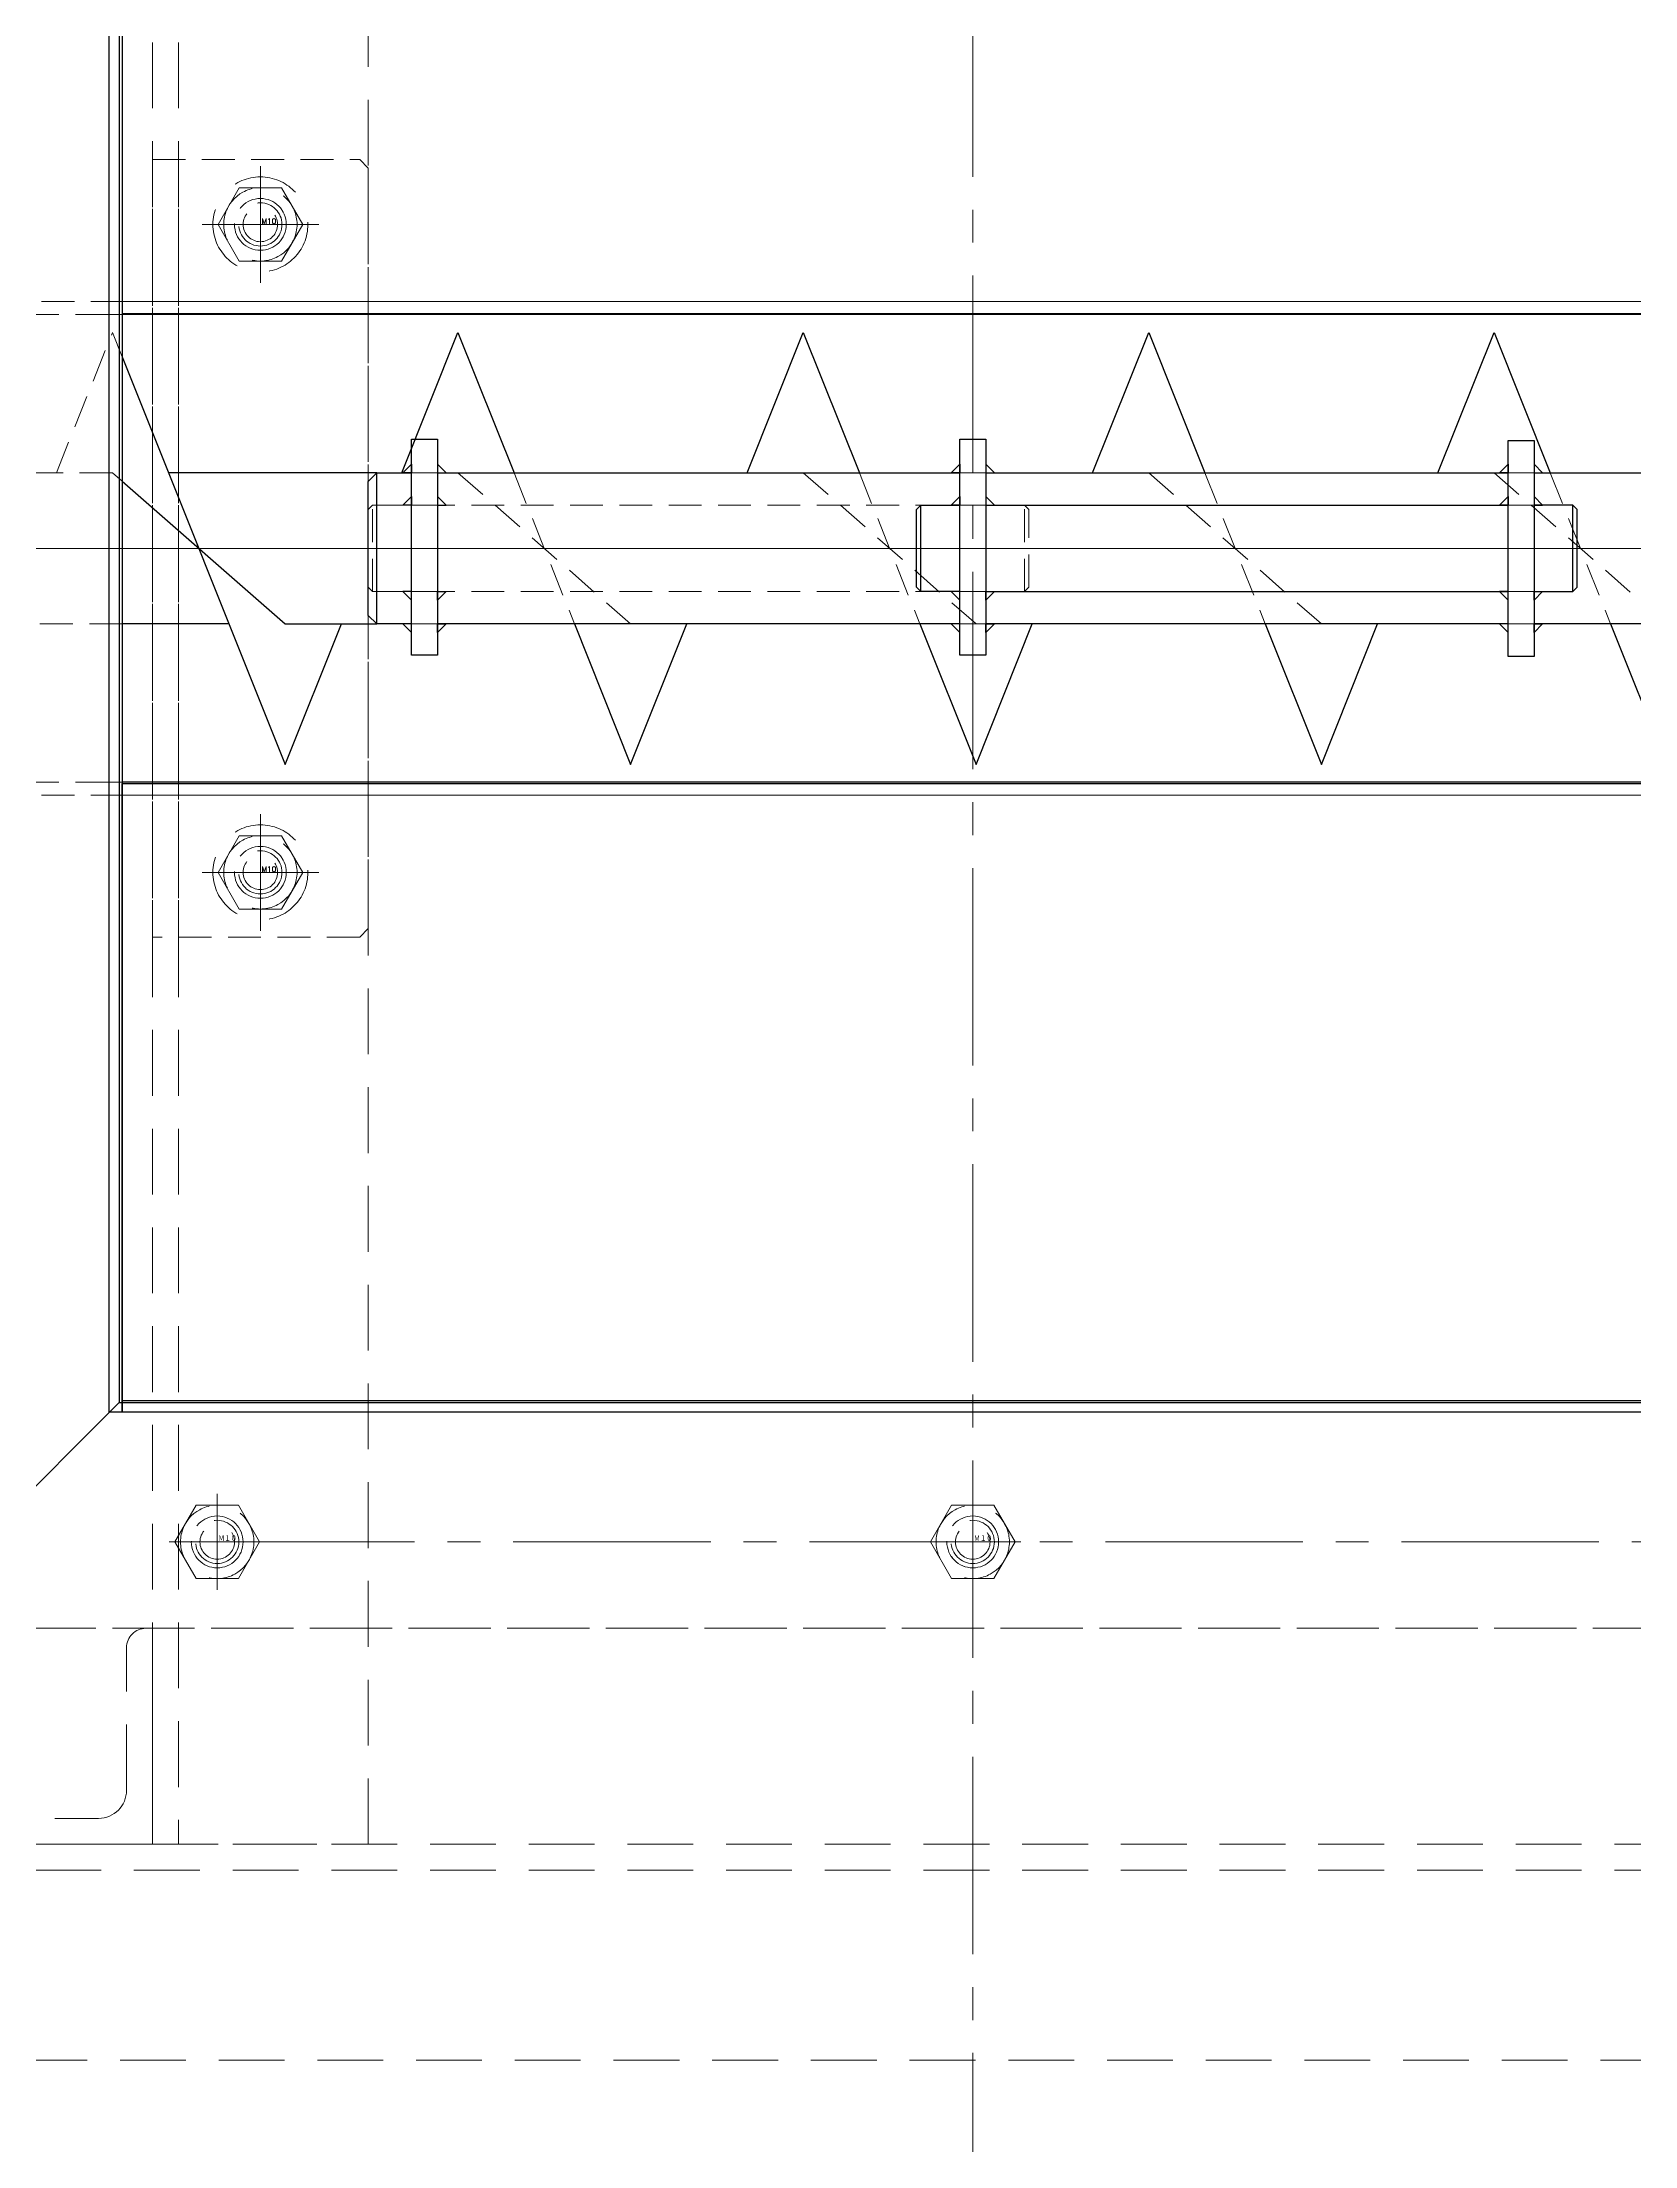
# Model space of a CAD drawing. Header units: millimetres. Extents: x 0 to 38884, y -3675 to 8056.
# Drawn here: x 25356.1 to 25725.1, y 4151.4 to 4638.4 of the extents above; entities that cross this region are included whole.
import ezdxf

# ---------------------------------------------------------------- set-up
doc = ezdxf.new("R2010")
doc.units = ezdxf.units.MM
doc.header["$LTSCALE"] = 2.4
doc.header["$PDMODE"] = 99
doc.header["$PDSIZE"] = 1
for name, pattern in [('CENTER2', [28.575, 19.05, -3.175, 3.175, -3.175]), ('HIDDEN', [9.525, 6.35, -3.175]), ('HIDDEN2', [4.7625, 3.175, -1.5875])]:
    doc.linetypes.add(name, pattern=pattern)
for name, color, linetype, lineweight in [('03_かくれ線', 6, 'HIDDEN2', 13), ('04_HIDDEN', 2, 'HIDDEN', 13), ('04_中心線', 1, 'CENTER2', 9), ('05_CENTER', 4, 'CENTER2', 13), ('08_DIM', 3, 'Continuous', 13)]:
    doc.layers.add(name, color=color, linetype=linetype, lineweight=lineweight)
doc.layers.add('10_DRAFT', color=8, linetype='Continuous', lineweight=0, plot=False)
doc.styles.add('KANJI0', font='txt.shx', dxfattribs={"width": 0.9, "height": 30, "bigfont": 'bigfont'})
doc.styles.add('KSS_TXT', font='txt.shx', dxfattribs={"bigfont": 'extfont2.shx'})
doc.styles.get("Standard").update_dxf_attribs({"font": 'txt.shx', "bigfont": 'extfont2.shx'})
doc.dimstyles.new('KSS_DIM', dxfattribs={"dimscale": 2, "dimtxt": 3, "dimasz": 2.5, "dimexe": 1.25, "dimexo": 0.625, "dimtad": 1, "dimdsep": 46, "dimtxsty": 'KSS_TXT', "dimblk": 'OPEN30', "dimcen": 0, "dimazin": 2, "dimtfac": 0.75, "dimtmove": 0, "dimatfit": 3, "dimldrblk": 'OPEN30', "dimfxl": 1.25, "dimtolj": 1, "dimarcsym": 0})

# ---------------------------------------------------------------- blocks, each defined once
blk = doc.blocks.new('_Open30')
at = {"color": 0, "linetype": 'ByBlock', "lineweight": -2}
for p, q in [((-1, 0.268), (0, 0)), ((0, 0), (-1, -0.268)), ((0, 0), (-1, 0))]:
    blk.add_line(p, q, dxfattribs=at)
blk = doc.blocks.new('*D1185')
at = {"layer": '08_DIM', "color": 0, "lineweight": -2, "transparency": 16777216}
for p, q in [((28211.21, 4437.44), (28211.21, 3666.91)), ((24931.71, 3879.94), (24931.71, 3666.91)), ((24956.71, 3679.41), (28186.21, 3679.41))]:
    blk.add_line(p, q, dxfattribs=at)
at = {"layer": 'Defpoints', "color": 0, "transparency": 16777216}
for p in [(28211.21, 4443.69), (24931.71, 3886.19), (28211.21, 3679.41)]:
    blk.add_point(p, dxfattribs=at)
at = {"layer": '08_DIM', "color": 0, "lineweight": -2, "transparency": 16777216, "xscale": 25, "yscale": 25, "zscale": 25, "rotation": 180}
blk.add_blockref('_Open30', (24931.71, 3679.41), dxfattribs=at)
at = {"layer": '08_DIM', "color": 0, "lineweight": -2, "transparency": 16777216, "xscale": 25, "yscale": 25, "zscale": 25}
blk.add_blockref('_Open30', (28211.21, 3679.41), dxfattribs=at)
at = {"layer": '08_DIM', "color": 0, "transparency": 16777216, "insert": (26571.46, 3700.66), "char_height": 30, "attachment_point": 5, "style": 'KSS_TXT'}
blk.add_mtext('\\A1;3279.5', dxfattribs=at)
blk = doc.blocks.new('*D1198')
at = {"layer": '08_DIM', "color": 0, "lineweight": -2, "transparency": 16777216}
for p, q in [((26471.71, 4409.94), (26471.71, 3755.72)), ((24931.71, 3879.94), (24931.71, 3755.72)), ((24956.71, 3768.22), (26446.71, 3768.22))]:
    blk.add_line(p, q, dxfattribs=at)
at = {"layer": 'Defpoints', "color": 0, "transparency": 16777216}
for p in [(26471.71, 4416.19), (24931.71, 3886.19), (26471.71, 3768.22)]:
    blk.add_point(p, dxfattribs=at)
at = {"layer": '08_DIM', "color": 0, "lineweight": -2, "transparency": 16777216, "xscale": 25, "yscale": 25, "zscale": 25, "rotation": 180}
blk.add_blockref('_Open30', (24931.71, 3768.22), dxfattribs=at)
at = {"layer": '08_DIM', "color": 0, "lineweight": -2, "transparency": 16777216, "xscale": 25, "yscale": 25, "zscale": 25}
blk.add_blockref('_Open30', (26471.71, 3768.22), dxfattribs=at)
at = {"layer": '08_DIM', "color": 0, "transparency": 16777216, "insert": (25701.71, 3789.47), "char_height": 30, "attachment_point": 5, "style": 'KSS_TXT'}
blk.add_mtext('\\A1;1540', dxfattribs=at)
blk = doc.blocks.new('A$C1140449C_1')
at = {"color": 0}
blk.add_line((-598, -598), (-197.7, -197.7), dxfattribs=at)
blk.add_lwpolyline([(-197.7, -197.7), (197.7, -197.7), (197.7, 197.7), (-197.7, 197.7)], close=True, dxfattribs=at)
at = {"layer": '04_HIDDEN'}
for points in [[(-245, -250), (245, -250), (250, -245), (250, 245), (245, 250), (-245, 250), (-250, 245), (-250, -245)], [(-200, -200), (200, -200), (200, 200), (-200, 200)]]:
    blk.add_lwpolyline(points, close=True, dxfattribs=at)
for centre in [(-175, -230), (0, -230)]:
    blk.add_circle(centre, 6, dxfattribs=at)
at = {"layer": '05_CENTER'}
for p, q in [((0, -668.35), (0, 668.35)), ((668.35, 0), (-668.35, 0)), ((-175, -220), (-175, -240)), ((0, -220), (0, -240)), ((-185, -230), (-165, -230)), ((-10, -230), (10, -230))]:
    blk.add_line(p, q, dxfattribs=at)
blk = doc.blocks.new('M10Nua_1_1_1')
at = {"color": 0, "linetype": 'CENTER2'}
for p, q in [((0, -11.1), (0, 11.1)), ((11.1, 0), (-11.1, 0))]:
    blk.add_line(p, q, dxfattribs=at)
at = {"color": 0}
for p, q in [((-4.9, 8.49), (-9.8, 0)), ((-4.9, 8.49), (4.9, 8.49)), ((9.8, 0), (4.9, 8.49)), ((-9.8, 0), (-4.9, -8.49)), ((4.9, -8.49), (9.8, 0)), ((-4.9, -8.49), (4.9, -8.49))]:
    blk.add_line(p, q, dxfattribs=at)
for radius in [8.49, 5, 4]:
    blk.add_circle((0, 0), radius, dxfattribs=at)
at = {"layer": '10_DRAFT', "style": 'KANJI0', "width": 0.82}
blk.add_text('Ｍ１０', height=1.25, dxfattribs=at).set_placement((0.26, 0.12))
blk = doc.blocks.new('A$C01295FB4_1')
blk.add_blockref('A$C1140449C_1', (0, 0))
at = {"layer": '04_HIDDEN'}
for p in [(-175, -230), (0, -230)]:
    blk.add_blockref('M10Nua_1_1_1', p, dxfattribs=at)
blk = doc.blocks.new('10b_1')
at = {"color": 0, "linetype": 'CENTER2'}
for p, q in [((0, -13.51), (0, 13.51)), ((13.51, 0), (-13.51, 0))]:
    blk.add_line(p, q, dxfattribs=at)
at = {"color": 0}
for p, q in [((-4.9, 8.49), (-9.8, 0)), ((-4.9, 8.49), (4.9, 8.49)), ((9.8, 0), (4.9, 8.49)), ((-9.8, 0), (-4.9, -8.49)), ((4.9, -8.49), (9.8, 0)), ((-4.9, -8.49), (4.9, -8.49))]:
    blk.add_line(p, q, dxfattribs=at)
for radius in [11, 8.49, 5, 4]:
    blk.add_circle((0, 0), radius, dxfattribs=at)
at = {"layer": '10_DRAFT', "style": 'KSS_TXT'}
blk.add_text('M10', height=1.25, dxfattribs=at).set_placement((0.26, 0.12))
blk = doc.blocks.new('KK015066_54_5_1')
for p, q in [((1.5, 50), (0, 50)), ((0, 0), (0, 50)), ((6, 12.5), (6, 45.5)), ((45.5, 6), (12.5, 6)), ((0, 0), (50, 0)), ((50, 1.5), (50, 0))]:
    blk.add_line(p, q)
for centre, radius, start, end in [((1.5, 45.5), 4.5, 0, 90), ((12.5, 12.5), 6.5, 180, 270), ((45.5, 1.5), 4.5, 0, 90)]:
    blk.add_arc(centre, radius, start, end)
at = {"flags": 3}
blk.add_attdef('PARAM', (0, 0), '', height=1, dxfattribs=at)
blk = doc.blocks.new('A$C704D04FF_1')
at = {"color": 0}
for points in [[(-575, 375), (-625, 375), (-625, -225), (-575, -225)], [(-675, -225), (325, -225), (325, -270), (320, -275), (-670, -275), (-675, -270)]]:
    blk.add_lwpolyline(points, close=True, dxfattribs=at)
for centre in [(-600, 150), (-600, 0)]:
    blk.add_circle(centre, 6, dxfattribs=at)
at = {"layer": '04_HIDDEN'}
for p, q in [((-619, 375), (-619, -225)), ((-675, -231), (325, -231))]:
    blk.add_line(p, q, dxfattribs=at)
at = {"layer": '05_CENTER'}
for p, q in [((-600, 138.95), (-600, 161.05)), ((-588.95, 150), (-611.05, 150)), ((-600, -11.05), (-600, 11.05)), ((-588.95, 0), (-611.05, 0))]:
    blk.add_line(p, q, dxfattribs=at)
at = {"color": 0, "xscale": -1}
blk.add_blockref('KK015066_54_5_1', (-625, -225), dxfattribs=at)
blk = doc.blocks.new('A$C12B059C0_1')
for name, p in [('A$C704D04FF_1', (0, 0)), ('10b_1', (-600, 150)), ('10b_1', (-600, 0))]:
    blk.add_blockref(name, p)
blk = doc.blocks.new('*U1223')
at = {"layer": '04_中心線', "color": 0, "linetype": 'CENTER2', "transparency": 16777216}
for p, q in [((0, 1.2), (0, 9.5)), ((-9.5, 0), (-1.2, 0)), ((1.2, 0), (9.5, 0)), ((0, -9.5), (0, -1.2))]:
    blk.add_line(p, q, dxfattribs=at)
at = {"layer": '04_中心線', "color": 0, "linetype": 'Continuous', "transparency": 16777216}
for p, q in [((-0.6, 0), (0.6, 0)), ((0, -0.6), (0, 0.6))]:
    blk.add_line(p, q, dxfattribs=at)
blk = doc.blocks.new('*U1224')
at = {"layer": '04_中心線', "color": 0, "linetype": 'CENTER2', "transparency": 16777216}
for p, q in [((0, 1.2), (0, 9.5)), ((-9.5, 0), (-1.2, 0)), ((1.2, 0), (9.5, 0)), ((0, -9.5), (0, -1.2))]:
    blk.add_line(p, q, dxfattribs=at)
at = {"layer": '04_中心線', "color": 0, "linetype": 'Continuous', "transparency": 16777216}
for p, q in [((-0.6, 0), (0.6, 0)), ((0, -0.6), (0, 0.6))]:
    blk.add_line(p, q, dxfattribs=at)

msp = doc.modelspace()

# ---------------------------------------------------------------- linework, layer by layer
for p, q in [((25768.7122, 4575.3412), (25374.7122, 4575.3412)), ((25692.4643, 4571.1912), (25705.4643, 4538.6912)), ((25719.4642, 4503.6917), (25732.4644, 4471.1912)), ((25758.7122, 4467.0412), (25374.7122, 4467.0412)), ((25374.7122, 4466.7912), (25758.7122, 4466.7912)), ((25374.7122, 4321.1912), (25374.7122, 4466.7912)), ((25374.7122, 4323.9412), (25768.7122, 4323.9412)), ((25768.7122, 4321.1912), (25374.7122, 4321.1912))]:
    msp.add_line(p, q)
at = {"color": 0}
for p, q in [((25439.4641, 4538.6912), (25452.4641, 4571.1912)), ((25452.4641, 4571.1912), (25465.4642, 4538.691)), ((25519.4642, 4538.6912), (25532.4642, 4571.1912)), ((25532.4642, 4571.1912), (25545.4642, 4538.691)), ((25599.4642, 4538.6912), (25612.4642, 4571.1912)), ((25612.4642, 4571.1912), (25625.4643, 4538.6911)), ((25679.4643, 4538.6912), (25692.4643, 4571.1912)), ((25374.7122, 4565.5707), (25412.4641, 4471.1912)), ((25374.7122, 4536.724), (25412.4641, 4503.6912)), ((25433.7122, 4503.6912), (25433.7122, 4538.6912)), ((25558.7104, 4530.1912), (25559.7104, 4531.1912)), ((25558.7104, 4512.1912), (25558.7104, 4530.1912)), ((25559.7104, 4511.1912), (25559.7104, 4531.1912)), ((25559.7104, 4531.1912), (25568.7104, 4531.1912)), ((25710.7122, 4531.1912), (25701.7122, 4531.1912)), ((25710.7122, 4511.1912), (25710.7122, 4531.1912)), ((25711.7122, 4530.1912), (25710.7122, 4531.1912)), ((25711.7122, 4512.1912), (25711.7122, 4530.1912)), ((25559.7104, 4511.1912), (25558.7104, 4512.1912)), ((25568.7104, 4511.1912), (25559.7104, 4511.1912)), ((25701.7122, 4511.1912), (25710.7122, 4511.1912)), ((25710.7122, 4511.1912), (25711.7122, 4512.1912)), ((25399.4639, 4503.6915), (25374.7122, 4503.6915)), ((25412.4641, 4471.1912), (25425.4643, 4503.6916)), ((25479.464, 4503.6912), (25492.4642, 4471.1912)), ((25492.4642, 4471.1912), (25505.4643, 4503.6916)), ((25559.4641, 4503.6915), (25572.4642, 4471.1912)), ((25572.4642, 4471.1912), (25585.4644, 4503.6916)), ((25639.4641, 4503.6915), (25652.4643, 4471.1912)), ((25652.4643, 4471.1912), (25665.4646, 4503.6918))]:
    msp.add_line(p, q, dxfattribs=at)
for points in [[(25371.7122, 4721.1912), (25374.7122, 4721.1912), (25374.7122, 4321.1912), (25371.7122, 4321.1912)], [(25374.7122, 4575.5912), (25768.7122, 4575.5912), (25768.7122, 4721.1912), (25374.7122, 4721.1912)]]:
    msp.add_lwpolyline(points, close=True)
for points in [[(25441.7122, 4496.4453), (25441.7122, 4546.4453), (25447.7122, 4546.4453), (25447.7122, 4496.4453)], [(25568.7104, 4496.4453), (25568.7104, 4546.4453), (25574.7104, 4546.4453), (25574.7104, 4496.4453)], [(25695.7122, 4496.1912), (25695.7122, 4546.1912), (25701.7122, 4546.1912), (25701.7122, 4496.1912)]]:
    msp.add_lwpolyline(points, close=True, dxfattribs=at)
at = {"color": 3}
for points in [[(25441.7122, 4538.6912), (25439.7122, 4538.6912), (25439.7122, 4538.6912), (25441.7122, 4540.6912)], [(25447.7122, 4538.6912), (25449.7122, 4538.6912), (25449.7122, 4538.6912), (25447.7122, 4540.6912)], [(25568.7104, 4538.6912), (25566.7104, 4538.6912), (25566.7104, 4538.6912), (25568.7104, 4540.6912)], [(25574.7104, 4538.6912), (25576.7104, 4538.6912), (25576.7104, 4538.6912), (25574.7104, 4540.6912)], [(25695.7122, 4538.6912), (25693.7122, 4538.6912), (25693.7122, 4538.6912), (25695.7122, 4540.6912)], [(25701.7122, 4538.6912), (25703.7122, 4538.6912), (25703.7122, 4538.6912), (25701.7122, 4540.6912)], [(25441.7122, 4531.1912), (25439.7122, 4531.1912), (25439.7122, 4531.1912), (25441.7122, 4533.1912)], [(25447.7122, 4531.1912), (25449.7122, 4531.1912), (25449.7122, 4531.1912), (25447.7122, 4533.1912)], [(25568.7104, 4531.1912), (25566.7104, 4531.1912), (25566.7104, 4531.1912), (25568.7104, 4533.1912)], [(25574.7104, 4531.1912), (25576.7104, 4531.1912), (25576.7104, 4531.1912), (25574.7104, 4533.1912)], [(25695.7122, 4531.1912), (25693.7122, 4531.1912), (25693.7122, 4531.1912), (25695.7122, 4533.1912)], [(25701.7122, 4531.1912), (25703.7122, 4531.1912), (25703.7122, 4531.1912), (25701.7122, 4533.1912)], [(25441.7122, 4511.1912), (25439.7122, 4511.1912), (25439.7122, 4511.1912), (25441.7122, 4509.1912)], [(25447.7122, 4511.1912), (25449.7122, 4511.1912), (25449.7122, 4511.1912), (25447.7122, 4509.1912)], [(25568.7104, 4511.1912), (25566.7104, 4511.1912), (25566.7104, 4511.1912), (25568.7104, 4509.1912)], [(25574.7104, 4511.1912), (25576.7104, 4511.1912), (25576.7104, 4511.1912), (25574.7104, 4509.1912)], [(25695.7122, 4511.1912), (25693.7122, 4511.1912), (25693.7122, 4511.1912), (25695.7122, 4509.1912)], [(25701.7122, 4511.1912), (25703.7122, 4511.1912), (25703.7122, 4511.1912), (25701.7122, 4509.1912)], [(25441.7122, 4503.6912), (25439.7122, 4503.6912), (25439.7122, 4503.6912), (25441.7122, 4501.6912)], [(25447.7122, 4503.6912), (25449.7122, 4503.6912), (25449.7122, 4503.6912), (25447.7122, 4501.6912)], [(25568.7104, 4503.6912), (25566.7104, 4503.6912), (25566.7104, 4503.6912), (25568.7104, 4501.6912)], [(25574.7104, 4503.6912), (25576.7104, 4503.6912), (25576.7104, 4503.6912), (25574.7104, 4501.6912)], [(25695.7122, 4503.6912), (25693.7122, 4503.6912), (25693.7122, 4503.6912), (25695.7122, 4501.6912)], [(25701.7122, 4503.6912), (25703.7122, 4503.6912), (25703.7122, 4503.6912), (25701.7122, 4501.6912)]]:
    msp.add_lwpolyline(points, close=True, dxfattribs=at)
at = {"color": 0}
for points in [[(25433.7122, 4538.6912), (25385.464, 4538.6912)], [(25441.7122, 4503.6912), (25433.7122, 4503.6912), (25431.7122, 4505.6912), (25431.7122, 4536.6912), (25433.7122, 4538.6912), (25441.7122, 4538.6912)], [(25447.7122, 4538.6912), (25568.7104, 4538.6912)], [(25574.7104, 4538.6912), (25695.7122, 4538.6912)], [(25701.7122, 4538.6912), (25768.7104, 4538.6912)], [(25574.7104, 4531.1912), (25695.7122, 4531.1912)], [(25574.7104, 4511.1912), (25695.7122, 4511.1912)], [(25412.4641, 4503.6912), (25433.7122, 4503.6912)], [(25568.7104, 4503.6912), (25447.7122, 4503.6912)], [(25695.7122, 4503.6912), (25574.7104, 4503.6912)], [(25768.7104, 4503.6912), (25701.7122, 4503.6912)]]:
    msp.add_lwpolyline(points, dxfattribs=at)
at = {"layer": '03_かくれ線'}
for p, q in [((25381.7122, 4611.1912), (25429.7122, 4611.1912)), ((25381.7122, 4611.1912), (25381.7122, 4431.1912)), ((25387.7122, 4611.1912), (25387.7122, 4431.1912)), ((25431.7122, 4609.1912), (25429.7122, 4611.1912)), ((25431.7122, 4609.1912), (25431.7122, 4433.1912)), ((25321.7122, 4578.3412), (25769.7122, 4578.3412)), ((25371.7122, 4578.3412), (25371.7122, 4464.0412)), ((25374.7122, 4578.3412), (25768.7122, 4578.3412)), ((25306.7122, 4575.3412), (25374.7122, 4575.3412)), ((25374.7122, 4575.3412), (25371.7122, 4575.3412)), ((25359.464, 4538.6912), (25372.464, 4571.1912)), ((25372.464, 4571.1912), (25374.7122, 4565.5707)), ((25372.464, 4538.6912), (24994.4635, 4538.6912)), ((25372.464, 4538.6912), (25374.7122, 4536.724)), ((25433.7122, 4538.6912), (25452.4641, 4538.691)), ((25441.7122, 4538.6912), (25447.7122, 4538.6912)), ((25452.4641, 4538.691), (25492.4641, 4503.6912)), ((25465.4642, 4538.691), (25479.464, 4503.6915)), ((25532.4642, 4538.691), (25572.4642, 4503.6912)), ((25545.4642, 4538.691), (25559.4641, 4503.6915)), ((25568.7104, 4538.6912), (25574.7104, 4538.6912)), ((25612.4643, 4538.6911), (25652.4643, 4503.6913)), ((25625.4643, 4538.6911), (25639.4641, 4503.6915)), ((25692.4643, 4538.6912), (25732.4643, 4503.6914)), ((25701.7122, 4538.6912), (25695.7122, 4538.6912)), ((25705.4643, 4538.6912), (25719.4642, 4503.6917)), ((25431.7122, 4530.1912), (25432.7122, 4531.1912)), ((25431.7122, 4512.1912), (25431.7122, 4530.1912)), ((25432.7122, 4511.1912), (25432.7122, 4531.1912)), ((25583.7104, 4511.1912), (25583.7104, 4531.1912)), ((25584.7104, 4530.1912), (25583.7104, 4531.1912)), ((25584.7104, 4512.1912), (25584.7104, 4530.1912)), ((25701.7122, 4531.1912), (25695.7122, 4531.1912)), ((25432.7122, 4511.1912), (25431.7122, 4512.1912)), ((25583.7104, 4511.1912), (25584.7104, 4512.1912)), ((25701.7122, 4511.1912), (25695.7122, 4511.1912)), ((25374.7122, 4503.6912), (24994.4635, 4503.6912)), ((25433.7122, 4503.6912), (25479.464, 4503.6912)), ((25441.7122, 4503.6912), (25447.7122, 4503.6912)), ((25568.7104, 4503.6912), (25574.7104, 4503.6912)), ((25701.7122, 4503.6912), (25695.7122, 4503.6912)), ((25306.7122, 4467.0412), (25374.7122, 4467.0412)), ((25374.7122, 4467.0412), (25371.7122, 4467.0412)), ((25321.7122, 4464.0412), (25769.7122, 4464.0412)), ((25374.7122, 4464.0412), (25768.7122, 4464.0412)), ((25429.7122, 4431.1912), (25431.7122, 4433.1912)), ((25429.7122, 4431.1912), (25381.7122, 4431.1912))]:
    msp.add_line(p, q, dxfattribs=at)
for points in [[(25326.7122, 4271.1912), (25816.7122, 4271.1912), (25821.7122, 4276.1912), (25821.7122, 4766.1912), (25816.7122, 4771.1912), (25326.7122, 4771.1912), (25321.7122, 4766.1912), (25321.7122, 4276.1912)], [(25371.7122, 4321.1912), (25771.7122, 4321.1912), (25771.7122, 4721.1912), (25371.7122, 4721.1912)]]:
    msp.add_lwpolyline(points, close=True, dxfattribs=at)
for points in [[(25532.4642, 4538.6912), (25465.4641, 4538.6912)], [(25612.4642, 4538.6912), (25545.4642, 4538.6912)], [(25692.4643, 4538.6912), (25625.4643, 4538.6912)], [(25772.4644, 4538.6912), (25705.4643, 4538.6912)], [(25432.7122, 4531.1912), (25583.7104, 4531.1912)], [(25447.7122, 4531.1912), (25441.7122, 4531.1912)], [(25568.7104, 4531.1912), (25574.7104, 4531.1912)], [(25432.7122, 4511.1912), (25583.7104, 4511.1912)], [(25447.7122, 4511.1912), (25441.7122, 4511.1912)], [(25568.7104, 4511.1912), (25574.7104, 4511.1912)], [(25492.4642, 4503.6913), (25559.4641, 4503.6915)], [(25572.4642, 4503.6913), (25639.4641, 4503.6915)], [(25652.4643, 4503.6913), (25719.4642, 4503.6917)]]:
    msp.add_lwpolyline(points, dxfattribs=at)
for centre in [(25406.7122, 4596.1912), (25406.7122, 4446.1912), (25396.7122, 4291.1912), (25571.7122, 4291.1912)]:
    msp.add_circle(centre, 6, dxfattribs=at)
at = {"layer": '04_HIDDEN'}
for p, q in [((25695.7122, 4538.6912), (25701.7122, 4538.6912)), ((25695.7122, 4503.6912), (25701.7122, 4503.6912))]:
    msp.add_line(p, q, dxfattribs=at)
for points in [[(25695.7122, 4531.1912), (25701.7122, 4531.1912)], [(25695.7122, 4511.1912), (25701.7122, 4511.1912)]]:
    msp.add_lwpolyline(points, dxfattribs=at)
at = {"layer": '04_中心線'}
for p, q in [((25406.7122, 4586.1912), (25406.7122, 4606.1912)), ((25396.7122, 4596.1912), (25416.7122, 4596.1912)), ((26472.4635, 4521.1912), (24982.4635, 4521.1912)), ((25301.1324, 4521.1912), (26478.8591, 4521.1912)), ((25421.7122, 4521.1912), (25896.7104, 4521.1912)), ((25406.7122, 4456.1912), (25406.7122, 4436.1912)), ((25396.7122, 4446.1912), (25416.7122, 4446.1912)), ((25396.7122, 4291.1912), (25746.7122, 4291.1912))]:
    msp.add_line(p, q, dxfattribs=at)

# ---------------------------------------------------------------- block references
msp.add_blockref('A$C01295FB4_1', (25571.7122, 4521.1912))
at = {"layer": '04_HIDDEN'}
msp.add_blockref('A$C12B059C0_1', (26006.7122, 4446.1912), dxfattribs=at)
at = {"layer": '04_中心線', "linetype": 'CENTER2'}
for name, p in [('*U1224', (25396.7122, 4291.1912)), ('*U1223', (25571.7122, 4291.1912))]:
    msp.add_blockref(name, p, dxfattribs=at)

# ---------------------------------------------------------------- dimensions: what is measured, and where the dimension line sits
at = {"layer": '08_DIM'}
for base, p2, override, picture, middle in [((28211.2122, 3679.4117), (28211.2122, 4443.6912), {"dimscale": 10, "dimarcsym": 1}, '*D1185', (26571.4622, 3700.6617)), ((26471.7122, 3768.224), (26471.7122, 4416.1912), {"dimscale": 10, "dimpost": '', "dimarcsym": 1}, '*D1198', (25701.7122, 3789.474))]:
    dim = msp.add_linear_dim(base=base, p1=(24931.7122, 3886.1912), p2=p2, dimstyle='KSS_DIM', override=override, dxfattribs=at)
    dim.commit()
    dim.dimension.update_dxf_attribs({"geometry": picture, "text_midpoint": middle})

doc.saveas('drawing.dxf')
